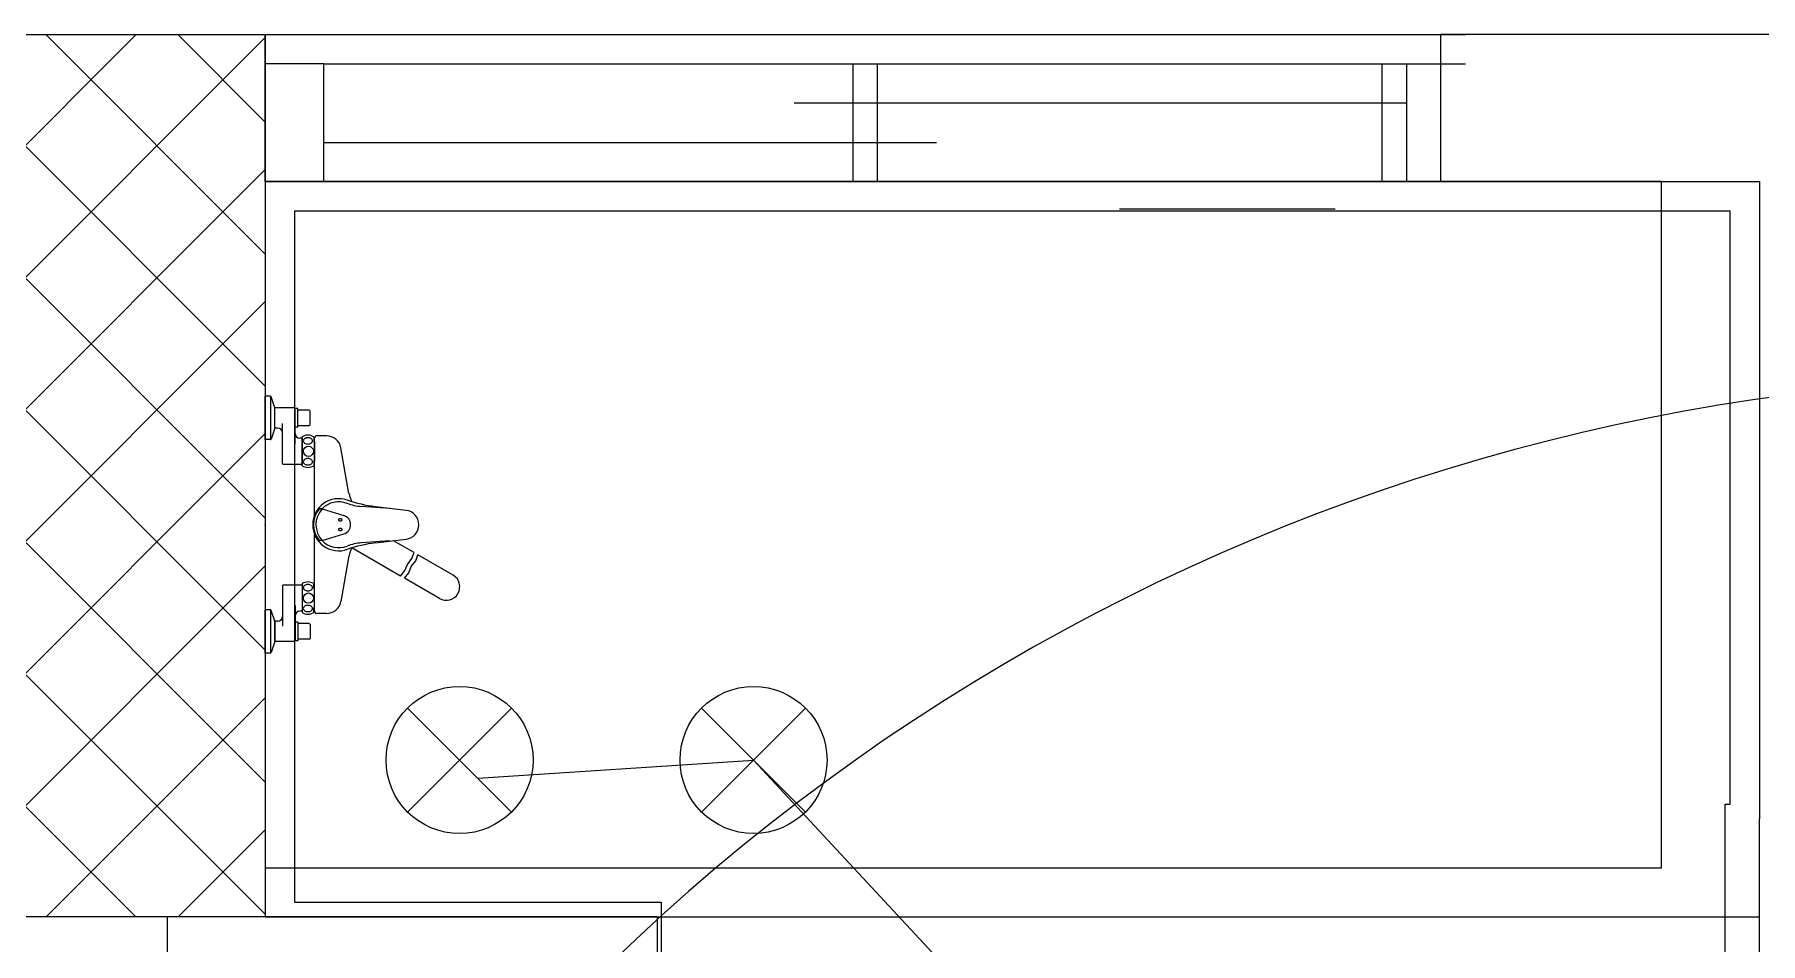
# Model space of a CAD drawing. Header units: millimetres. Extents: x 0 to 887, y -3549 to 0.
# Drawn here: x 193.2 to 369.4, y -331.1 to -238.4 of the extents above; entities that cross this region are included whole.
import ezdxf

# ---------------------------------------------------------------- set-up
doc = ezdxf.new("R2010")
doc.units = ezdxf.units.MM
for name, pattern in [('02_(橋尚興華城後壁段)建築外部參考_TEST$0$CENTER', [2, 1.25, -0.25, 0.25, -0.25]), ('CENTER', [2, 1.25, -0.25, 0.25, -0.25]), ('DASHED', [19.05, 12.7, -6.35])]:
    doc.linetypes.add(name, pattern=pattern)
for name, color, linetype in [('02_(橋尚興華城後壁段)建築外部參考_TEST$0$A_建築', 8, 'Continuous'), ('02_(橋尚興華城後壁段)建築外部參考_TEST$0$A_建築_衛浴', 8, 'Continuous'), ('02_(橋尚興華城後壁段)結構外部參考_TEST$0$B_柱', 1, 'Continuous'), ('02_(橋尚興華城後壁段)結構外部參考_TEST$0$B_樑', 41, 'DASHED'), ('A-A建築底圖', 8, 'Continuous'), ('P_排水_底板_落水頭', 3, 'Continuous'), ('P_排水_立管_TXT', 7, 'Continuous'), ('TOILET', 9, 'Continuous')]:
    doc.layers.add(name, color=color, linetype=linetype)

# ---------------------------------------------------------------- blocks, each defined once
blk = doc.blocks.new('B004')
for p, q in [((-10.61, 10.61), (10.61, -10.61)), ((-10.61, -10.61), (10.61, 10.61))]:
    blk.add_line(p, q)
blk.add_circle((0, 0), 15)

msp = doc.modelspace()

# ---------------------------------------------------------------- linework, layer by layer
for p, q in [((238.48, -314.25), (266.62, -312.39)), ((266.62, -312.39), (293.09, -340.87))]:
    msp.add_line(p, q)
at = {"color": 1}
msp.add_arc((399.77, -485.85), 212.49, 74.2007, 136.0565, dxfattribs=at)
at = {"layer": '02_(橋尚興華城後壁段)建築外部參考_TEST$0$A_建築'}
for p, q in [((126.78, -238.39), (216.78, -238.39)), ((126.78, -238.39), (216.78, -238.39)), ((216.78, -238.39), (216.78, -328.39)), ((216.78, -238.39), (339.28, -238.39)), ((216.78, -238.39), (216.78, -328.39)), ((216.78, -253.39), (216.78, -238.39)), ((216.78, -238.39), (336.78, -238.39)), ((384.28, -238.39), (336.78, -238.39)), ((336.78, -253.39), (336.78, -238.39)), ((384.28, -238.39), (336.78, -238.39)), ((336.78, -253.39), (336.78, -238.39)), ((222.78, -241.39), (216.78, -241.39)), ((222.78, -241.39), (216.78, -241.39)), ((222.78, -253.39), (222.78, -241.39)), ((222.78, -241.39), (333.28, -241.39)), ((222.78, -253.39), (222.78, -241.39)), ((222.78, -241.39), (330.78, -241.39)), ((276.78, -253.39), (276.78, -241.39)), ((279.28, -253.39), (279.28, -241.39)), ((330.78, -253.39), (330.78, -241.39)), ((330.78, -241.39), (336.78, -241.39)), ((333.28, -253.39), (333.28, -241.39)), ((333.28, -241.39), (339.28, -241.39)), ((330.78, -245.39), (270.78, -245.39)), ((333.28, -245.39), (273.28, -245.39)), ((222.78, -249.39), (285.28, -249.39)), ((222.78, -249.39), (282.78, -249.39)), ((216.78, -253.39), (339.28, -253.39)), ((216.78, -253.39), (222.78, -253.39)), ((359.28, -253.39), (216.78, -253.39)), ((216.78, -253.39), (216.78, -323.39)), ((216.78, -253.39), (336.78, -253.39)), ((216.78, -253.39), (222.78, -253.39)), ((359.28, -253.39), (216.78, -253.39)), ((216.78, -253.39), (216.78, -323.39)), ((222.78, -253.39), (333.28, -253.39)), ((222.78, -253.39), (330.78, -253.39)), ((336.78, -253.39), (330.78, -253.39)), ((339.28, -253.39), (333.28, -253.39)), ((336.78, -253.39), (369.28, -253.39)), ((336.78, -253.39), (369.28, -253.39)), ((359.28, -323.39), (359.28, -253.39)), ((359.28, -323.39), (359.28, -253.39)), ((369.28, -253.39), (369.28, -318.39)), ((369.28, -253.39), (369.28, -318.39)), ((369.28, -555.89), (369.28, -318.39)), ((369.28, -555.89), (369.28, -318.39)), ((216.78, -323.39), (359.28, -323.39)), ((216.78, -323.39), (359.28, -323.39)), ((216.78, -328.39), (126.78, -328.39)), ((216.78, -328.39), (126.78, -328.39)), ((206.78, -328.39), (206.78, -555.89)), ((206.78, -328.39), (206.78, -555.89)), ((216.78, -328.39), (369.28, -328.39)), ((216.78, -328.39), (369.28, -328.39)), ((256.78, -328.39), (256.78, -395.39)), ((256.78, -328.39), (256.78, -395.39))]:
    msp.add_line(p, q, dxfattribs=at)
at = {"layer": '02_(橋尚興華城後壁段)建築外部參考_TEST$0$A_建築', "linetype": 'Continuous', "ltscale": 0.8}
for p, q in [((126.78, -315.22), (203.61, -238.39)), ((216.78, -328.13), (127.04, -238.39)), ((127.08, -328.39), (216.78, -238.69)), ((216.78, -314.66), (140.51, -238.39)), ((216.78, -301.19), (153.98, -238.39)), ((216.78, -287.72), (167.45, -238.39)), ((216.78, -274.25), (180.92, -238.39)), ((216.78, -260.78), (194.39, -238.39)), ((216.78, -247.31), (207.86, -238.39)), ((203.57, -328.39), (126.78, -251.6)), ((140.55, -328.39), (216.78, -252.16)), ((154.02, -328.39), (216.78, -265.63)), ((167.49, -328.39), (216.78, -279.1)), ((180.96, -328.39), (216.78, -292.57)), ((194.43, -328.39), (216.78, -306.04)), ((207.9, -328.39), (216.78, -319.51))]:
    msp.add_line(p, q, dxfattribs=at)
at = {"layer": '02_(橋尚興華城後壁段)建築外部參考_TEST$0$A_建築', "ltscale": 0.8}
msp.add_line((256.78, -328.39), (206.78, -328.39), dxfattribs=at)
msp.add_line((256.78, -328.39), (206.78, -328.39), dxfattribs=at)
at = {"layer": '02_(橋尚興華城後壁段)建築外部參考_TEST$0$A_建築'}
msp.add_point((216.78, -288.39), dxfattribs=at)
at = {"layer": '02_(橋尚興華城後壁段)建築外部參考_TEST$0$A_建築_衛浴'}
for p, q in [((216.78, -279.71), (216.78, -275.28)), ((217.3, -275.28), (216.78, -275.28)), ((217.37, -279.68), (217.37, -275.31)), ((217.76, -276.46), (217.39, -275.35)), ((217.76, -278.53), (217.76, -276.46)), ((219.73, -276.46), (217.76, -276.46)), ((217.76, -278.53), (217.76, -276.46)), ((220.13, -276.54), (219.83, -276.54)), ((220.13, -278.45), (220.13, -276.54)), ((218.55, -282.13), (218.55, -278.05)), ((219.83, -280.14), (219.83, -276.56)), ((221.26, -276.7), (220.13, -276.7)), ((221.26, -278.3), (220.13, -278.3)), ((221.26, -276.7), (221.36, -276.8)), ((221.36, -278.2), (221.26, -278.3)), ((221.36, -278.2), (221.26, -278.3)), ((221.36, -278.2), (221.36, -276.8)), ((217.3, -279.71), (216.78, -279.71)), ((217.76, -278.53), (217.39, -279.65)), ((218.06, -278.53), (217.76, -278.53)), ((220.13, -278.45), (219.83, -278.45)), ((220.55, -279.57), (220.32, -279.57)), ((220.55, -282.38), (220.55, -279.42)), ((220.55, -279.57), (220.55, -282.23)), ((221.73, -279.42), (221.73, -279.89)), ((221.83, -279.89), (221.73, -279.89)), ((221.83, -287.38), (221.83, -279.52)), ((221.83, -279.89), (221.83, -281.91)), ((223.04, -279.33), (222.03, -279.33)), ((225.33, -285.2), (224.49, -280.54)), ((220.47, -282.23), (218.65, -282.23)), ((221.83, -281.91), (221.73, -281.91)), ((221.73, -281.91), (221.73, -282.38)), ((221.83, -297.25), (221.83, -289.39)), ((222.61, -290.01), (224.81, -289.33)), ((231.29, -292.43), (231.76, -291.83)), ((231.68, -292.65), (232.16, -292.06)), ((231.76, -291.83), (231.98, -291.23)), ((232.16, -292.06), (232.37, -291.46)), ((230.6, -293.62), (231.03, -293.06)), ((230.99, -293.85), (231.43, -293.28)), ((231.03, -293.06), (231.29, -292.43)), ((231.43, -293.28), (231.68, -292.65)), ((221.83, -294.86), (221.73, -294.86)), ((221.83, -296.88), (221.73, -296.88))]:
    msp.add_line(p, q, dxfattribs=at)
at = {"layer": '02_(橋尚興華城後壁段)建築外部參考_TEST$0$A_建築_衛浴', "linetype": 'Continuous'}
for p, q in [((222.6, -286.78), (222.28, -286.78)), ((222.28, -286.78), (222.59, -286.78)), ((222.28, -286.78), (222.6, -286.78)), ((222.59, -286.78), (224.81, -287.44)), ((229.51, -286.74), (226.59, -286.54)), ((228.03, -286.53), (231.17, -286.92)), ((222.61, -290.01), (222.29, -290.01)), ((229.51, -290.03), (226.59, -290.24)), ((228.03, -290.25), (231.17, -289.85)), ((231.98, -291.23), (229.87, -290.02)), ((225.33, -291.57), (224.49, -296.23)), ((230.6, -293.62), (225.63, -290.75)), ((235.95, -293.53), (232.37, -291.46)), ((234.57, -295.91), (230.99, -293.85)), ((218.55, -294.64), (218.55, -298.73)), ((220.55, -294.54), (218.65, -294.54)), ((220.55, -294.39), (220.55, -297.35)), ((221.73, -294.86), (221.73, -294.39)), ((224.93, -294.26), (224.93, -294.26)), ((216.78, -301.49), (216.78, -297.06)), ((217.3, -297.06), (216.78, -297.06)), ((217.37, -301.46), (217.37, -297.09)), ((217.76, -298.24), (217.39, -297.13)), ((219.83, -296.64), (219.83, -300.21)), ((220.55, -297.2), (220.32, -297.2)), ((221.73, -297.35), (221.73, -296.88)), ((223.04, -297.45), (222.03, -297.45)), ((217.76, -298.24), (217.76, -300.31)), ((217.76, -300.31), (217.76, -298.24)), ((218.06, -298.24), (217.76, -298.24)), ((220.13, -298.32), (219.83, -298.32)), ((220.13, -298.32), (220.13, -300.23)), ((221.26, -298.48), (220.13, -298.48)), ((221.36, -298.58), (221.26, -298.48)), ((221.36, -298.58), (221.26, -298.48)), ((221.36, -298.58), (221.36, -299.98)), ((217.76, -300.31), (217.39, -301.43)), ((219.73, -300.31), (217.76, -300.31)), ((220.13, -300.23), (219.83, -300.23)), ((221.26, -300.08), (220.13, -300.08)), ((221.26, -300.08), (221.36, -299.98)), ((217.3, -301.49), (216.78, -301.49))]:
    msp.add_line(p, q, dxfattribs=at)
for centre in [(221.19, -280.9), (221.19, -295.87)]:
    msp.add_circle(centre, 0.521, dxfattribs=at)
at = {"layer": '02_(橋尚興華城後壁段)建築外部參考_TEST$0$A_建築_衛浴', "linetype": '02_(橋尚興華城後壁段)建築外部參考_TEST$0$CENTER'}
for centre in [(224.45, -287.89), (224.45, -288.88)]:
    msp.add_circle(centre, 0.148, dxfattribs=at)
at = {"layer": '02_(橋尚興華城後壁段)建築外部參考_TEST$0$A_建築_衛浴'}
for centre, radius, start, end in [((217.3, -275.38), 0.0985, 18.4349, 90), ((219.73, -276.56), 0.0985, 0, 90), ((217.3, -279.61), 0.0985, 270, 341.5651), ((218.06, -279.02), 0.492, 0, 90), ((220.32, -279.08), 0.492, 180, 270), ((221.14, -280.39), 1.13, 58.551, 121.449), ((222.03, -279.52), 0.197, 90, 180), ((223.04, -280.8), 1.48, 10.2135, 90), ((218.65, -282.13), 0.0985, 180, 270), ((221.14, -281.41), 1.13, 238.551, 301.449), ((228.24, -284.68), 2.95, 190.2135, 206.8849), ((224.29, -288.39), 2.66, 71.3616, 180), ((229.86, -271.87), 14.77, 251.3616, 262.8678)]:
    msp.add_arc(centre, radius, start, end, dxfattribs=at)
at = {"layer": '02_(橋尚興華城後壁段)建築外部參考_TEST$0$A_建築_衛浴', "linetype": 'Continuous'}
for centre, radius, start, end in [((220.89, -279.84), 0.221, 148.5322, 180), ((220.89, -279.84), 0.221, 180, 211.4678), ((221.01, -279.91), 0.362, 124.0897, 148.5322), ((221.01, -279.76), 0.362, 211.4678, 235.9103), ((221.09, -280.03), 0.503, 105.66, 124.0897), ((221.09, -279.64), 0.503, 235.9103, 254.34), ((221.14, -280.21), 0.696, 90, 105.66), ((221.14, -280.21), 0.696, 74.34, 90), ((221.19, -280.03), 0.503, 55.9103, 74.34), ((221.19, -279.64), 0.503, 285.66, 304.0897), ((221.27, -279.91), 0.362, 31.4678, 55.9103), ((221.27, -279.76), 0.362, 304.0897, 328.5322), ((221.39, -279.84), 0.221, 360, 31.4678), ((221.39, -279.84), 0.221, 328.5322, 0), ((221.01, -282.04), 0.362, 124.0897, 148.5322), ((221.09, -282.16), 0.503, 105.66, 124.0897), ((221.14, -279.46), 0.696, 254.34, 270), ((221.14, -282.34), 0.696, 90, 105.66), ((221.14, -279.46), 0.696, 270, 285.66), ((221.14, -282.34), 0.696, 74.34, 90), ((221.19, -282.16), 0.503, 55.9103, 74.34), ((221.27, -282.04), 0.362, 31.4678, 55.9103), ((220.89, -281.97), 0.221, 148.5322, 180), ((220.89, -281.97), 0.221, 180, 211.4678), ((221.01, -281.89), 0.362, 211.4678, 235.9103), ((221.09, -281.78), 0.503, 235.9103, 254.34), ((221.14, -281.59), 0.696, 254.34, 270), ((221.14, -281.59), 0.696, 270, 285.66), ((221.19, -281.78), 0.503, 285.66, 304.0897), ((221.27, -281.89), 0.362, 304.0897, 328.5322), ((221.39, -281.97), 0.221, 360, 31.4678), ((221.39, -281.97), 0.221, 328.5322, 0), ((224.29, -288.39), 2.57, 141.3598, 219.021), ((224.29, -288.39), 2.33, 136.4517, 223.993), ((224.29, -288.39), 2.34, 68.6199, 136.5996), ((226.94, -281.62), 4.92, 248.6199, 265.9362), ((230.99, -288.39), 1.48, 0, 82.8678), ((224.29, -288.39), 2.66, 180, 289.6058), ((224.52, -288.39), 0.985, 0, 73.3178), ((224.52, -288.39), 0.985, 287.0842, 0), ((230.99, -288.39), 1.48, 277.1322, 0), ((224.29, -288.39), 2.34, 223.4004, 291.3801), ((229.86, -304.9), 14.77, 97.1322, 108.6384), ((226.94, -295.15), 4.92, 94.0638, 111.3801), ((228.24, -292.09), 2.95, 153.1151, 169.7865), ((235.26, -294.72), 1.38, 240, 60), ((218.65, -294.64), 0.0985, 90, 180), ((221.14, -295.36), 1.13, 58.551, 121.449), ((220.89, -294.81), 0.221, 148.5322, 180), ((220.89, -294.81), 0.221, 180, 211.4678), ((221.01, -294.88), 0.362, 124.0897, 148.5322), ((221.01, -294.73), 0.362, 211.4678, 235.9103), ((221.09, -295), 0.503, 105.66, 124.0897), ((221.09, -294.61), 0.503, 235.9103, 254.34), ((221.14, -295.18), 0.696, 90, 105.66), ((221.14, -294.43), 0.696, 254.34, 270), ((221.14, -295.18), 0.696, 74.34, 90), ((221.14, -294.43), 0.696, 270, 285.66), ((221.19, -295), 0.503, 55.9103, 74.34), ((221.19, -294.61), 0.503, 285.66, 304.0897), ((221.27, -294.88), 0.362, 31.4678, 55.9103), ((221.27, -294.73), 0.362, 304.0897, 328.5322), ((221.39, -294.81), 0.221, 360, 31.4678), ((221.39, -294.81), 0.221, 328.5322, 0), ((217.3, -297.16), 0.0985, 18.4349, 90), ((220.32, -297.69), 0.492, 90, 180), ((221.14, -296.38), 1.13, 238.551, 301.449), ((220.89, -296.94), 0.221, 148.5322, 180), ((220.89, -296.94), 0.221, 180, 211.4678), ((221.01, -297.01), 0.362, 124.0897, 148.5322), ((221.01, -296.86), 0.362, 211.4678, 235.9103), ((221.09, -297.13), 0.503, 105.66, 124.0897), ((221.09, -296.75), 0.503, 235.9103, 254.34), ((221.14, -297.31), 0.696, 90, 105.66), ((221.14, -296.56), 0.696, 254.34, 270), ((221.14, -297.31), 0.696, 74.34, 90), ((221.14, -296.56), 0.696, 270, 285.66), ((221.19, -297.13), 0.503, 55.9103, 74.34), ((221.19, -296.75), 0.503, 285.66, 304.0897), ((221.27, -297.01), 0.362, 31.4678, 55.9103), ((221.27, -296.86), 0.362, 304.0897, 328.5322), ((221.39, -296.94), 0.221, 360, 31.4678), ((221.39, -296.94), 0.221, 328.5322, 0), ((222.03, -297.25), 0.197, 180, 270), ((223.04, -295.97), 1.48, 270, 349.7865), ((218.06, -297.75), 0.492, 270, 0), ((219.73, -300.21), 0.0985, 270, 0), ((217.3, -301.39), 0.0985, 270, 341.5651)]:
    msp.add_arc(centre, radius, start, end, dxfattribs=at)
at = {"layer": '02_(橋尚興華城後壁段)建築外部參考_TEST$0$A_建築_衛浴'}
msp.add_point((216.78, -288.39), dxfattribs=at)
at = {"layer": '02_(橋尚興華城後壁段)結構外部參考_TEST$0$B_柱'}
for p, q in [((126.78, -238.39), (216.78, -238.39)), ((216.78, -238.39), (216.78, -328.39)), ((216.78, -328.39), (126.78, -328.39))]:
    msp.add_line(p, q, dxfattribs=at)
at = {"layer": '02_(橋尚興華城後壁段)結構外部參考_TEST$0$B_樑'}
msp.add_line((206.78, -328.39), (206.78, -555.89), dxfattribs=at)
at = {"layer": 'A-A建築底圖', "ltscale": 0.8}
msp.add_lwpolyline([(219.78, -326.89), (257.18, -326.89), (257.18, -394.69), (208.28, -394.69), (208.28, -545.49), (365.78, -545.49), (365.78, -316.89), (366.28, -316.89), (366.28, -256.39), (219.78, -256.39)], close=True, dxfattribs=at)
at = {"layer": 'P_排水_立管_TXT'}
msp.add_line((325.98, -256.19), (303.98, -256.19), dxfattribs=at)
at = {"layer": 'TOILET'}
for p, q in [((216.78, -279.71), (216.78, -275.28)), ((217.3, -275.28), (216.78, -275.28)), ((217.37, -279.68), (217.37, -275.31)), ((217.76, -276.46), (217.39, -275.35)), ((217.76, -278.53), (217.76, -276.46)), ((219.73, -276.46), (217.76, -276.46)), ((217.76, -278.53), (217.76, -276.46)), ((220.13, -276.54), (219.83, -276.54)), ((220.13, -278.45), (220.13, -276.54)), ((218.55, -282.13), (218.55, -278.05)), ((219.83, -280.14), (219.83, -276.56)), ((221.26, -276.7), (220.13, -276.7)), ((221.26, -278.3), (220.13, -278.3)), ((221.26, -276.7), (221.36, -276.8)), ((221.36, -278.2), (221.26, -278.3)), ((221.36, -278.2), (221.26, -278.3)), ((221.36, -278.2), (221.36, -276.8)), ((217.3, -279.71), (216.78, -279.71)), ((217.76, -278.53), (217.39, -279.65)), ((218.06, -278.53), (217.76, -278.53)), ((220.13, -278.45), (219.83, -278.45)), ((220.55, -279.57), (220.32, -279.57)), ((220.55, -282.38), (220.55, -279.42)), ((220.55, -279.57), (220.55, -282.23)), ((221.73, -279.42), (221.73, -279.89)), ((221.83, -279.89), (221.73, -279.89)), ((221.83, -287.38), (221.83, -279.52)), ((221.83, -279.89), (221.83, -281.91)), ((223.04, -279.33), (222.03, -279.33)), ((225.33, -285.2), (224.49, -280.54)), ((220.47, -282.23), (218.65, -282.23)), ((221.83, -281.91), (221.73, -281.91)), ((221.73, -281.91), (221.73, -282.38)), ((221.83, -297.25), (221.83, -289.39)), ((222.61, -290.01), (224.81, -289.33)), ((231.29, -292.43), (231.76, -291.83)), ((231.68, -292.65), (232.16, -292.06)), ((231.76, -291.83), (231.98, -291.23)), ((232.16, -292.06), (232.37, -291.46)), ((230.6, -293.62), (231.03, -293.06)), ((230.99, -293.85), (231.43, -293.28)), ((231.03, -293.06), (231.29, -292.43)), ((231.43, -293.28), (231.68, -292.65)), ((221.83, -294.86), (221.73, -294.86)), ((221.83, -296.88), (221.73, -296.88))]:
    msp.add_line(p, q, dxfattribs=at)
at = {"layer": 'TOILET', "linetype": 'Continuous'}
for p, q in [((222.6, -286.78), (222.28, -286.78)), ((222.28, -286.78), (222.59, -286.78)), ((222.28, -286.78), (222.6, -286.78)), ((222.59, -286.78), (224.81, -287.44)), ((229.51, -286.74), (226.59, -286.54)), ((228.03, -286.53), (231.17, -286.92)), ((222.61, -290.01), (222.29, -290.01)), ((229.51, -290.03), (226.59, -290.24)), ((228.03, -290.25), (231.17, -289.85)), ((231.98, -291.23), (229.87, -290.02)), ((225.33, -291.57), (224.49, -296.23)), ((230.6, -293.62), (225.63, -290.75)), ((235.95, -293.53), (232.37, -291.46)), ((234.57, -295.91), (230.99, -293.85)), ((218.55, -294.64), (218.55, -298.73)), ((220.55, -294.54), (218.65, -294.54)), ((220.55, -294.39), (220.55, -297.35)), ((221.73, -294.86), (221.73, -294.39)), ((224.93, -294.26), (224.93, -294.26)), ((216.78, -301.49), (216.78, -297.06)), ((217.3, -297.06), (216.78, -297.06)), ((217.37, -301.46), (217.37, -297.09)), ((217.76, -298.24), (217.39, -297.13)), ((219.83, -296.64), (219.83, -300.21)), ((220.55, -297.2), (220.32, -297.2)), ((221.73, -297.35), (221.73, -296.88)), ((223.04, -297.45), (222.03, -297.45)), ((217.76, -298.24), (217.76, -300.31)), ((217.76, -300.31), (217.76, -298.24)), ((218.06, -298.24), (217.76, -298.24)), ((220.13, -298.32), (219.83, -298.32)), ((220.13, -298.32), (220.13, -300.23)), ((221.26, -298.48), (220.13, -298.48)), ((221.36, -298.58), (221.26, -298.48)), ((221.36, -298.58), (221.26, -298.48)), ((221.36, -298.58), (221.36, -299.98)), ((217.76, -300.31), (217.39, -301.43)), ((219.73, -300.31), (217.76, -300.31)), ((220.13, -300.23), (219.83, -300.23)), ((221.26, -300.08), (220.13, -300.08)), ((221.26, -300.08), (221.36, -299.98)), ((217.3, -301.49), (216.78, -301.49))]:
    msp.add_line(p, q, dxfattribs=at)
for centre in [(221.19, -280.9), (221.19, -295.87)]:
    msp.add_circle(centre, 0.521, dxfattribs=at)
at = {"layer": 'TOILET', "linetype": 'CENTER'}
for centre in [(224.45, -287.89), (224.45, -288.88)]:
    msp.add_circle(centre, 0.148, dxfattribs=at)
at = {"layer": 'TOILET'}
for centre, radius, start, end in [((217.3, -275.38), 0.0985, 18.4349, 90), ((219.73, -276.56), 0.0985, 0, 90), ((217.3, -279.61), 0.0985, 270, 341.5651), ((218.06, -279.02), 0.492, 0, 90), ((220.32, -279.08), 0.492, 180, 270), ((221.14, -280.39), 1.13, 58.551, 121.449), ((222.03, -279.52), 0.197, 90, 180), ((223.04, -280.8), 1.48, 10.2135, 90), ((218.65, -282.13), 0.0985, 180, 270), ((221.14, -281.41), 1.13, 238.551, 301.449), ((228.24, -284.68), 2.95, 190.2135, 206.8849), ((224.29, -288.39), 2.66, 71.3616, 180), ((229.86, -271.87), 14.77, 251.3616, 262.8678)]:
    msp.add_arc(centre, radius, start, end, dxfattribs=at)
at = {"layer": 'TOILET', "linetype": 'Continuous'}
for centre, radius, start, end in [((220.89, -279.84), 0.221, 148.5322, 180), ((220.89, -279.84), 0.221, 180, 211.4678), ((221.01, -279.91), 0.362, 124.0897, 148.5322), ((221.01, -279.76), 0.362, 211.4678, 235.9103), ((221.09, -280.03), 0.503, 105.66, 124.0897), ((221.09, -279.64), 0.503, 235.9103, 254.34), ((221.14, -280.21), 0.696, 90, 105.66), ((221.14, -280.21), 0.696, 74.34, 90), ((221.19, -280.03), 0.503, 55.9103, 74.34), ((221.19, -279.64), 0.503, 285.66, 304.0897), ((221.27, -279.91), 0.362, 31.4678, 55.9103), ((221.27, -279.76), 0.362, 304.0897, 328.5322), ((221.39, -279.84), 0.221, 0, 31.4678), ((221.39, -279.84), 0.221, 328.5322, 0), ((221.01, -282.04), 0.362, 124.0897, 148.5322), ((221.09, -282.16), 0.503, 105.66, 124.0897), ((221.14, -279.46), 0.696, 254.34, 270), ((221.14, -282.34), 0.696, 90, 105.66), ((221.14, -279.46), 0.696, 270, 285.66), ((221.14, -282.34), 0.696, 74.34, 90), ((221.19, -282.16), 0.503, 55.9103, 74.34), ((221.27, -282.04), 0.362, 31.4678, 55.9103), ((220.89, -281.97), 0.221, 148.5322, 180), ((220.89, -281.97), 0.221, 180, 211.4678), ((221.01, -281.89), 0.362, 211.4678, 235.9103), ((221.09, -281.78), 0.503, 235.9103, 254.34), ((221.14, -281.59), 0.696, 254.34, 270), ((221.14, -281.59), 0.696, 270, 285.66), ((221.19, -281.78), 0.503, 285.66, 304.0897), ((221.27, -281.89), 0.362, 304.0897, 328.5322), ((221.39, -281.97), 0.221, 0, 31.4678), ((221.39, -281.97), 0.221, 328.5322, 0), ((224.29, -288.39), 2.57, 141.3598, 219.021), ((224.29, -288.39), 2.33, 136.4517, 223.993), ((224.29, -288.39), 2.34, 68.6199, 136.5996), ((226.94, -281.62), 4.92, 248.6199, 265.9362), ((230.99, -288.39), 1.48, 0, 82.8678), ((224.29, -288.39), 2.66, 180, 289.6058), ((224.52, -288.39), 0.985, 0, 73.3178), ((224.52, -288.39), 0.985, 287.0842, 0), ((230.99, -288.39), 1.48, 277.1322, 0), ((224.29, -288.39), 2.34, 223.4004, 291.3801), ((229.86, -304.9), 14.77, 97.1322, 108.6384), ((226.94, -295.15), 4.92, 94.0638, 111.3801), ((228.24, -292.09), 2.95, 153.1151, 169.7865), ((235.26, -294.72), 1.38, 240, 60), ((218.65, -294.64), 0.0985, 90, 180), ((221.14, -295.36), 1.13, 58.551, 121.449), ((220.89, -294.81), 0.221, 148.5322, 180), ((220.89, -294.81), 0.221, 180, 211.4678), ((221.01, -294.88), 0.362, 124.0897, 148.5322), ((221.01, -294.73), 0.362, 211.4678, 235.9103), ((221.09, -295), 0.503, 105.66, 124.0897), ((221.09, -294.61), 0.503, 235.9103, 254.34), ((221.14, -295.18), 0.696, 90, 105.66), ((221.14, -294.43), 0.696, 254.34, 270), ((221.14, -295.18), 0.696, 74.34, 90), ((221.14, -294.43), 0.696, 270, 285.66), ((221.19, -295), 0.503, 55.9103, 74.34), ((221.19, -294.61), 0.503, 285.66, 304.0897), ((221.27, -294.88), 0.362, 31.4678, 55.9103), ((221.27, -294.73), 0.362, 304.0897, 328.5322), ((221.39, -294.81), 0.221, 0, 31.4678), ((221.39, -294.81), 0.221, 328.5322, 0), ((217.3, -297.16), 0.0985, 18.4349, 90), ((220.32, -297.69), 0.492, 90, 180), ((221.14, -296.38), 1.13, 238.551, 301.449), ((220.89, -296.94), 0.221, 148.5322, 180), ((220.89, -296.94), 0.221, 180, 211.4678), ((221.01, -297.01), 0.362, 124.0897, 148.5322), ((221.01, -296.86), 0.362, 211.4678, 235.9103), ((221.09, -297.13), 0.503, 105.66, 124.0897), ((221.09, -296.75), 0.503, 235.9103, 254.34), ((221.14, -297.31), 0.696, 90, 105.66), ((221.14, -296.56), 0.696, 254.34, 270), ((221.14, -297.31), 0.696, 74.34, 90), ((221.14, -296.56), 0.696, 270, 285.66), ((221.19, -297.13), 0.503, 55.9103, 74.34), ((221.19, -296.75), 0.503, 285.66, 304.0897), ((221.27, -297.01), 0.362, 31.4678, 55.9103), ((221.27, -296.86), 0.362, 304.0897, 328.5322), ((221.39, -296.94), 0.221, 0, 31.4678), ((221.39, -296.94), 0.221, 328.5322, 0), ((222.03, -297.25), 0.197, 180, 270), ((223.04, -295.97), 1.48, 270, 349.7865), ((218.06, -297.75), 0.492, 270, 0), ((219.73, -300.21), 0.0985, 270, 0), ((217.3, -301.39), 0.0985, 270, 341.5651)]:
    msp.add_arc(centre, radius, start, end, dxfattribs=at)
at = {"layer": 'TOILET'}
msp.add_point((216.78, -288.39), dxfattribs=at)

# ---------------------------------------------------------------- block references
at = {"layer": 'P_排水_底板_落水頭', "ltscale": 0.8, "xscale": 0.5, "yscale": 0.5, "zscale": 0.5}
for p in [(236.62, -312.39), (266.62, -312.39)]:
    msp.add_blockref('B004', p, dxfattribs=at)

doc.saveas('drawing.dxf')
